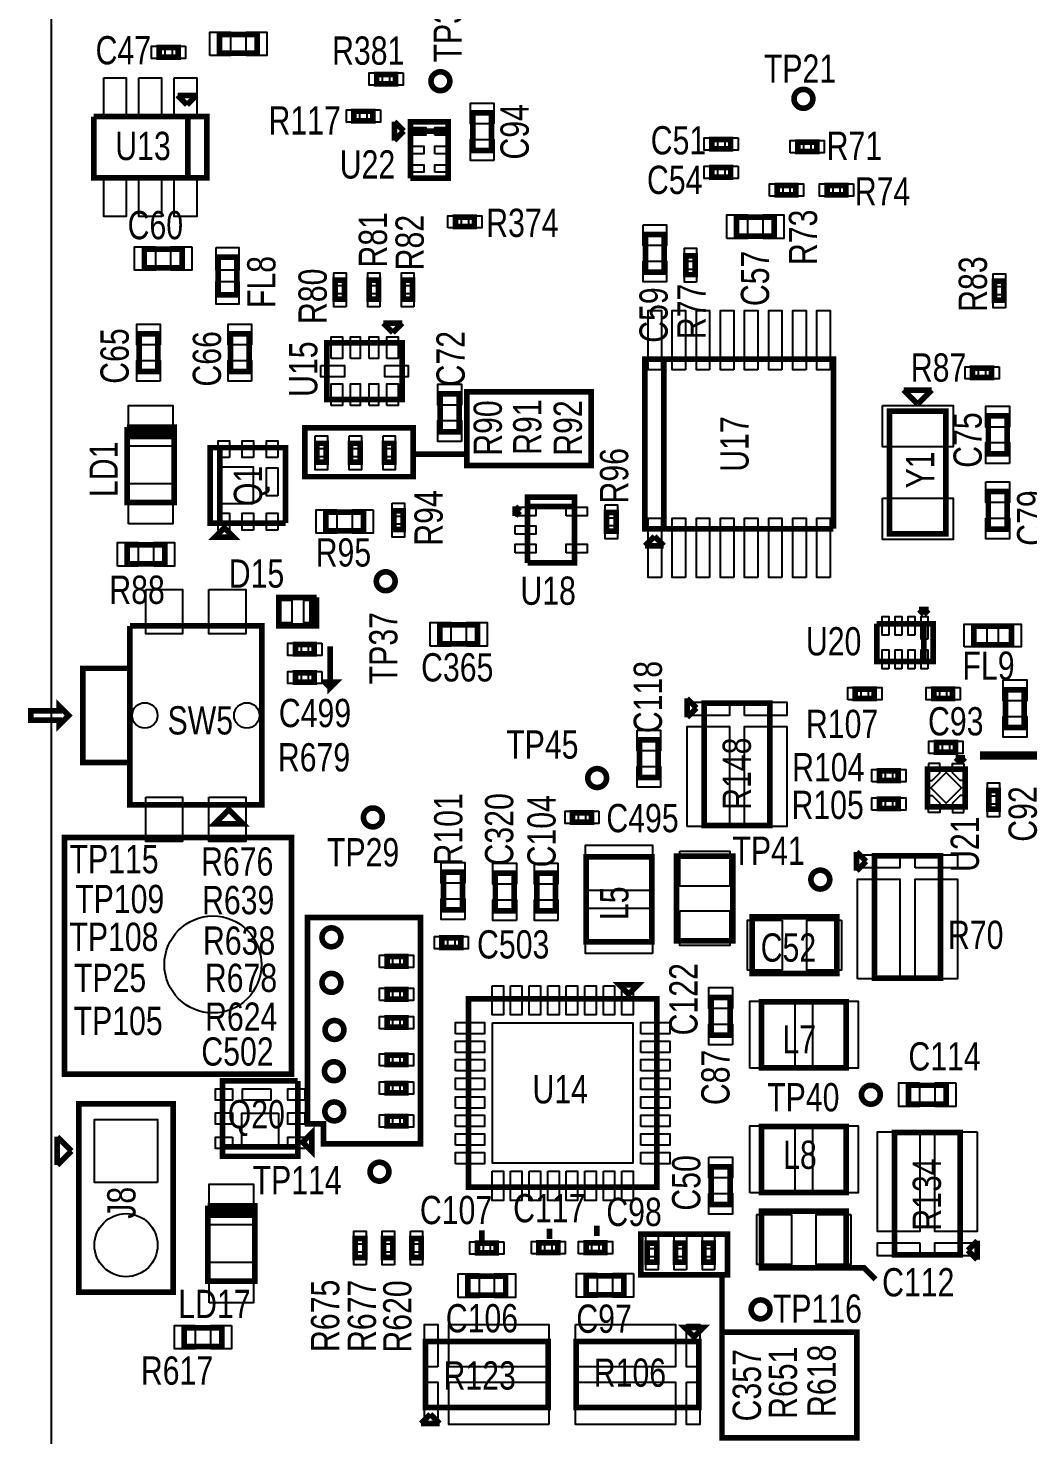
# Model space of a CAD drawing. Extents: x -458 to 3366, y -1416 to 6281.
# Drawn here: x -175 to 887, y 2319 to 3812 of the extents above; entities that cross this region are included whole.
import ezdxf
from ezdxf.enums import TextEntityAlignment as Align

# ---------------------------------------------------------------- set-up
doc = ezdxf.new("R2010")
doc.units = 0
for name, color, linetype in [('BG_OUTLINE', 95, 'CONTINUOUS'), ('PG_ASSEMBLY_TOP', 120, 'CONTINUOUS'), ('PIN_TOP', 140, 'CONTINUOUS'), ('RD_ASSEMBLY_TOP', 120, 'CONTINUOUS')]:
    doc.layers.add(name, color=color, linetype=linetype)

msp = doc.modelspace()

# ---------------------------------------------------------------- linework, layer by layer
at = {"layer": 'BG_OUTLINE'}
msp.add_lwpolyline([(-149.99, -150), (3196.46, -150), (3196.46, 5759.32), (-149.99, 5759.32)], close=True, dxfattribs=at)
at = {"layer": 'PG_ASSEMBLY_TOP'}
for points, const_width in [([(28.55, 3785.4), (68.55, 3785.4), (68.55, 3805.4), (28.55, 3805.4), (28.55, 3785.4)], 6), ([(-15.45, 3791.4), (-35.45, 3791.4), (-35.45, 3781.4), (-15.45, 3781.4), (-15.45, 3791.4)], 6), ([(215.4, 3763), (195.4, 3763), (195.4, 3753), (215.4, 3753), (215.4, 3763)], 6), ([(4.01, 3740.64), (-15.99, 3740.64)], 6), ([(-15.99, 3740.64), (-5.99, 3730.64)], 6), ([(-5.99, 3730.64), (4.01, 3740.64)], 6), ([(-104.99, 3718.14), (-4.99, 3718.14), (-4.99, 3653.14)], 6), ([(-4.99, 3653.14), (-4.99, 3718.14), (15.01, 3718.14), (15.01, 3653.14), (-104.99, 3653.14), (-104.99, 3718.14)], 6), ([(191.32, 3723.74), (171.32, 3723.74), (171.32, 3713.74), (191.32, 3713.74), (191.32, 3723.74)], 6), ([(317.37, 3682.03), (317.37, 3722.03), (297.37, 3722.03), (297.37, 3682.03), (317.37, 3682.03)], 6), ([(214.25, 3712.74), (214.25, 3692.74)], 6), ([(224.25, 3702.74), (214.25, 3712.74)], 6), ([(214.25, 3692.74), (224.25, 3702.74)], 6), ([(231.25, 3652.74), (271.25, 3652.74), (271.25, 3712.74), (231.25, 3712.74), (231.25, 3702.74), (271.25, 3702.74)], 6), ([(271.25, 3702.74), (231.25, 3702.74), (231.25, 3652.74)], 6), ([(571.2, 3694), (551.2, 3694), (551.2, 3684), (571.2, 3684), (571.2, 3694)], 6), ([(642.55, 3681.14), (662.55, 3681.14), (662.55, 3691.14), (642.55, 3691.14), (642.55, 3681.14)], 6), ([(571.2, 3664), (551.2, 3664), (551.2, 3654), (571.2, 3654), (571.2, 3664)], 6), ([(620.51, 3635.14), (640.51, 3635.14), (640.51, 3645.14), (620.51, 3645.14), (620.51, 3635.14)], 6), ([(693.55, 3645.14), (673.55, 3645.14), (673.55, 3635.14), (693.55, 3635.14), (693.55, 3645.14)], 6), ([(279.08, 3601.44), (299.08, 3601.44), (299.08, 3611.44), (279.08, 3611.44), (279.08, 3601.44)], 6), ([(577.4, 3591.3), (617.4, 3591.3), (617.4, 3611.3), (577.4, 3611.3), (577.4, 3591.3)], 6), ([(480.64, 3592.92), (480.64, 3552.92), (500.64, 3552.92), (500.64, 3592.92), (480.64, 3592.92)], 6), ([(-11.25, 3577.61), (-51.25, 3577.61), (-51.25, 3557.61), (-11.25, 3557.61), (-11.25, 3577.61)], 6), ([(27.06, 3569.08), (27.06, 3529.08), (47.06, 3529.08), (47.06, 3569.08), (27.06, 3569.08)], 6), ([(533.55, 3550.4), (533.55, 3570.4), (523.55, 3570.4), (523.55, 3550.4), (533.55, 3550.4)], 6), ([(161.39, 3524.42), (161.39, 3544.42), (151.39, 3544.42), (151.39, 3524.42), (161.39, 3524.42)], 6), ([(197.39, 3524.42), (197.39, 3544.42), (187.39, 3544.42), (187.39, 3524.42), (197.39, 3524.42)], 6), ([(233.39, 3524.42), (233.39, 3544.42), (223.39, 3544.42), (223.39, 3524.42), (233.39, 3524.42)], 6), ([(861.32, 3523.36), (861.32, 3543.36), (851.32, 3543.36), (851.32, 3523.36), (861.32, 3523.36)], 6), ([(222.55, 3498.9), (202.55, 3498.9)], 6), ([(202.55, 3498.9), (212.55, 3488.9)], 6), ([(212.55, 3488.9), (222.55, 3498.9)], 6), ([(-36.84, 3447.59), (-36.84, 3487.59), (-56.84, 3487.59), (-56.84, 3447.59), (-36.84, 3447.59)], 6), ([(60.16, 3447.59), (60.16, 3487.59), (40.16, 3487.59), (40.16, 3447.59), (60.16, 3447.59)], 6), ([(142.55, 3477.9), (142.55, 3417.9), (222.55, 3417.9), (222.55, 3477.9), (142.55, 3477.9)], 6), ([(680.21, 3280.66), (680.21, 3460.66), (480.21, 3460.66), (480.21, 3280.66), (500.21, 3280.66), (500.21, 3460.66)], 6), ([(500.21, 3460.66), (500.21, 3280.66), (680.21, 3280.66)], 6), ([(848.07, 3451.17), (828.07, 3451.17), (828.07, 3441.17), (848.07, 3441.17), (848.07, 3451.17)], 6), ([(282.85, 3383.75), (282.85, 3423.75), (262.85, 3423.75), (262.85, 3383.75), (282.85, 3383.75)], 6), ([(291, 3426), (423, 3426), (423, 3348), (291, 3348), (291, 3426)], 6), ([(754.75, 3427.9), (769.75, 3412.9)], 6), ([(784.75, 3427.9), (754.75, 3427.9)], 6), ([(769.75, 3412.9), (784.75, 3427.9)], 6), ([(739.75, 3405.4), (739.75, 3275.4), (799.75, 3275.4), (799.75, 3405.4), (739.75, 3405.4)], 6), ([(-69.55, 3388.64), (-69.55, 3308.64), (-19.55, 3308.64), (-19.55, 3383.64)], 6), ([(-19.55, 3383.64), (-19.55, 3378.64), (-69.55, 3378.64), (-69.55, 3383.64), (-19.55, 3383.64), (-19.55, 3388.64), (-69.55, 3388.64)], 6), ([(119, 3388), (234, 3388), (234, 3336), (119, 3336), (119, 3388)], 6), ([(864.75, 3360.4), (864.75, 3400.4), (844.75, 3400.4), (844.75, 3360.4), (864.75, 3360.4)], 6), ([(131.71, 3371.38), (131.71, 3351.38), (141.71, 3351.38), (141.71, 3371.38), (131.71, 3371.38)], 6), ([(167.71, 3371.38), (167.71, 3351.38), (177.71, 3351.38), (177.71, 3371.38), (167.71, 3371.38)], 6), ([(203.71, 3371.38), (203.71, 3351.38), (213.71, 3351.38), (213.71, 3371.38), (203.71, 3371.38)], 6), ([(98.75, 3286.78), (98.75, 3366.78), (18.75, 3366.78), (18.75, 3286.78), (28.75, 3286.78), (28.75, 3366.78)], 6), ([(28.75, 3366.78), (28.75, 3286.78), (98.75, 3286.78)], 6), ([(235, 3360), (290, 3360)], 6), ([(355.55, 3244.4), (405.55, 3244.4), (405.55, 3314.4), (355.55, 3314.4), (355.55, 3304.4), (405.55, 3304.4)], 6), ([(844.75, 3320.4), (844.75, 3280.4), (864.75, 3280.4), (864.75, 3320.4), (844.75, 3320.4)], 6), ([(181.33, 3298.39), (141.33, 3298.39), (141.33, 3278.39), (181.33, 3278.39), (181.33, 3298.39)], 6), ([(213.49, 3299.87), (213.49, 3279.87), (223.49, 3279.87), (223.49, 3299.87), (213.49, 3299.87)], 6), ([(342.55, 3304.4), (342.55, 3294.4)], 6), ([(347.55, 3299.4), (342.55, 3304.4)], 6), ([(342.55, 3294.4), (347.55, 3299.4)], 6), ([(405.55, 3304.4), (355.55, 3304.4), (355.55, 3244.4)], 6), ([(439.55, 3298.06), (439.55, 3278.06), (449.55, 3278.06), (449.55, 3298.06), (439.55, 3298.06)], 6), ([(33.75, 3281.78), (23.75, 3271.78), (43.75, 3271.78), (33.75, 3281.78)], 6), ([(490.21, 3272.66), (480.21, 3262.66)], 6), ([(500.21, 3262.66), (490.21, 3272.66)], 6), ([(-69.41, 3243.57), (-29.41, 3243.57), (-29.41, 3263.57), (-69.41, 3263.57), (-69.41, 3243.57)], 6), ([(480.21, 3262.66), (500.21, 3262.66)], 6), ([(131.62, 3207.82), (91.62, 3207.82), (91.62, 3177.82), (126.62, 3177.82), (126.62, 3207.82)], 6), ([(126.62, 3207.82), (126.62, 3177.82), (131.62, 3177.82), (131.62, 3207.82)], 6), ([(781.28, 3194.92), (771.28, 3194.92)], 6), ([(771.28, 3194.92), (776.28, 3189.92)], 6), ([(776.28, 3189.92), (781.28, 3194.92)], 6), ([(-66.62, 3032.58), (-66.62, 3132.58), (-116.62, 3132.58), (-116.62, 3032.58), (-66.62, 3032.58), (-66.62, 2987.58), (73.38, 2987.58), (73.38, 3177.58), (-66.62, 3177.58)], 6), ([(-66.62, 3177.58), (-66.62, 3032.58)], 6), ([(262.58, 3158.64), (302.58, 3158.64), (302.58, 3178.64), (262.58, 3178.64), (262.58, 3158.64)], 6), ([(726.28, 3179.92), (726.28, 3139.92), (786.28, 3139.92), (786.28, 3179.92), (776.28, 3179.92), (776.28, 3139.92)], 6), ([(776.28, 3139.92), (776.28, 3179.92), (726.28, 3179.92)], 6), ([(829.36, 3157.4), (869.36, 3157.4), (869.36, 3177.4), (829.36, 3177.4), (829.36, 3157.4)], 6), ([(129.12, 3157.82), (109.12, 3157.82), (109.12, 3147.82), (129.12, 3147.82), (129.12, 3157.82)], 6), ([(146, 3156), (146, 3112), (152, 3118), (141, 3118), (141, 3117), (146, 3112)], 6), ([(129.12, 3127.82), (109.12, 3127.82), (109.12, 3117.82), (129.12, 3117.82), (129.12, 3127.82)], 6), ([(703.51, 3100.63), (723.51, 3100.63), (723.51, 3110.63), (703.51, 3110.63), (703.51, 3100.63)], 6), ([(806.82, 3110.63), (786.82, 3110.63), (786.82, 3100.63), (806.82, 3100.63), (806.82, 3110.63)], 6), ([(862.95, 3109.92), (862.95, 3069.92), (882.95, 3069.92), (882.95, 3109.92), (862.95, 3109.92)], 6), ([(-131.62, 3082.58), (-141.62, 3092.58), (-141.62, 3087.58), (-171.62, 3087.58), (-171.62, 3077.58), (-141.62, 3077.58), (-141.62, 3072.58), (-131.62, 3082.58)], 6), ([(524.93, 3100.61), (524.93, 3080.61)], 6), ([(534.93, 3090.61), (524.93, 3100.61)], 6), ([(524.93, 3080.61), (534.93, 3090.61)], 6), ([(542.93, 2965.61), (612.93, 2965.61), (612.93, 3095.61), (542.93, 3095.61), (542.93, 2965.61)], 6), ([(836, 3040), (953, 3040), (943, 3050), (943, 3031), (944, 3031), (953, 3040)], 9), ([(474.34, 3056.62), (474.34, 3016.62), (494.34, 3016.62), (494.34, 3056.62), (474.34, 3056.62)], 6), ([(789.73, 3043.74), (809.73, 3043.74), (809.73, 3053.74), (789.73, 3053.74), (789.73, 3043.74)], 6), ([(820.01, 3037.6), (810.01, 3037.6)], 6), ([(810.01, 3037.6), (815.01, 3032.6)], 6), ([(815.01, 3032.6), (820.01, 3037.6)], 6), ([(729.19, 3013.67), (749.19, 3013.67), (749.19, 3023.67), (729.19, 3023.67), (729.19, 3013.67)], 6), ([(780.01, 3025.6), (780.01, 2985.6), (820.01, 2985.6), (820.01, 3025.6), (780.01, 3025.6)], 6), ([(855.23, 2982.96), (855.23, 3002.96), (845.23, 3002.96), (845.23, 2982.96), (855.23, 2982.96)], 6), ([(729.19, 2983.67), (749.19, 2983.67), (749.19, 2993.67), (729.19, 2993.67), (729.19, 2983.67)], 6), ([(38.38, 2982.58), (53.38, 2967.58), (23.38, 2967.58), (38.38, 2982.58)], 6), ([(423.38, 2979.34), (403.38, 2979.34), (403.38, 2969.34), (423.38, 2969.34), (423.38, 2979.34)], 6), ([(105, 2702), (-136, 2702), (-136, 2953), (105, 2953), (105, 2702)], 6), ([(487.66, 2842.38), (487.66, 2932.38), (417.66, 2932.38), (417.66, 2842.38), (487.66, 2842.38)], 6), ([(513.66, 2933.38), (513.66, 2843.38), (573.66, 2843.38), (573.66, 2933.38), (513.66, 2933.38)], 6), ([(704.93, 2937.74), (704.93, 2917.74)], 6), ([(714.93, 2927.74), (704.93, 2937.74)], 6), ([(704.93, 2917.74), (714.93, 2927.74)], 6), ([(723.93, 2803.74), (793.93, 2803.74), (793.93, 2933.74), (723.93, 2933.74), (723.93, 2803.74)], 6), ([(286.38, 2876.34), (286.38, 2916.34), (266.38, 2916.34), (266.38, 2876.34), (286.38, 2876.34)], 6), ([(341.38, 2875.34), (341.38, 2915.34), (321.38, 2915.34), (321.38, 2875.34), (341.38, 2875.34)], 6), ([(385.38, 2875.34), (385.38, 2915.34), (365.38, 2915.34), (365.38, 2875.34), (385.38, 2875.34)], 6), ([(122, 2868), (242, 2868), (242, 2628), (139, 2628), (139, 2649), (122, 2649), (122, 2868)], 6), ([(683.93, 2868.74), (593.93, 2868.74), (593.93, 2808.74), (683.93, 2808.74), (683.93, 2868.74)], 6), ([(284.66, 2846.38), (264.66, 2846.38), (264.66, 2836.38), (284.66, 2836.38), (284.66, 2846.38)], 6), ([(206.38, 2816.6), (226.38, 2816.6), (226.38, 2826.6), (206.38, 2826.6), (206.38, 2816.6)], 6), ([(206.38, 2781.6), (226.38, 2781.6), (226.38, 2791.6), (206.38, 2791.6), (206.38, 2781.6)], 6), ([(462.83, 2786.76), (472.83, 2796.76), (452.83, 2796.76), (462.83, 2786.76)], 6), ([(292.83, 2781.76), (292.83, 2581.76), (492.83, 2581.76), (492.83, 2781.76), (292.83, 2781.76)], 6), ([(570.66, 2743.38), (570.66, 2783.38), (550.66, 2783.38), (550.66, 2743.38), (570.66, 2743.38)], 6), ([(603.93, 2708.74), (693.93, 2708.74), (693.93, 2778.74), (603.93, 2778.74), (603.93, 2708.74)], 6), ([(206.38, 2751.6), (226.38, 2751.6), (226.38, 2761.6), (206.38, 2761.6), (206.38, 2751.6)], 6), ([(206.38, 2712.1), (226.38, 2712.1), (226.38, 2722.1), (206.38, 2722.1), (206.38, 2712.1)], 6), ([(31.7, 2624.65), (111.7, 2624.65), (111.7, 2694.65)], 6), ([(111.7, 2694.65), (31.7, 2694.65), (31.7, 2614.65), (111.7, 2614.65), (111.7, 2624.65), (31.7, 2624.65)], 6), ([(226.38, 2692.1), (206.38, 2692.1), (206.38, 2682.1), (226.38, 2682.1), (226.38, 2692.1)], 6), ([(800, 2690), (760, 2690), (760, 2670), (800, 2670), (800, 2690)], 6), ([(-20.67, 2470.38), (-20.67, 2670.38), (-120.67, 2670.38), (-120.67, 2470.38), (-20.67, 2470.38)], 6), ([(226.38, 2657.1), (206.38, 2657.1), (206.38, 2647.1), (226.38, 2647.1), (226.38, 2657.1)], 6), ([(116.7, 2629.65), (126.7, 2619.65), (126.7, 2639.65), (116.7, 2629.65)], 6), ([(603.93, 2576.34), (693.93, 2576.34), (693.93, 2646.34), (603.93, 2646.34), (603.93, 2576.34)], 6), ([(815, 2640), (745, 2640), (745, 2510), (815, 2510), (815, 2640)], 6), ([(-143.67, 2605.38), (-143.67, 2635.38)], 6), ([(-143.67, 2635.38), (-128.67, 2620.38)], 6), ([(-128.67, 2620.38), (-143.67, 2605.38)], 6), ([(550.66, 2603.38), (550.66, 2563.38), (570.66, 2563.38), (570.66, 2603.38), (550.66, 2603.38)], 6), ([(16, 2562.16), (16, 2482.16), (66, 2482.16), (66, 2557.16)], 6), ([(66, 2557.16), (66, 2552.16), (16, 2552.16), (16, 2557.16), (66, 2557.16), (66, 2562.16), (16, 2562.16)], 6), ([(693.93, 2556.34), (603.93, 2556.34), (603.93, 2496.34), (693.93, 2496.34), (693.93, 2556.34)], 6), ([(310, 2527), (307, 2527), (307, 2536)], 6), ([(379, 2527), (379, 2538)], 6), ([(429, 2530), (429, 2538), (432, 2538)], 6), ([(182.67, 2507.34), (182.67, 2527.34), (172.67, 2527.34), (172.67, 2507.34), (182.67, 2507.34)], 6), ([(212.67, 2507.34), (212.67, 2527.34), (202.67, 2527.34), (202.67, 2507.34), (212.67, 2507.34)], 6), ([(232.67, 2527.34), (232.67, 2507.34), (242.67, 2507.34), (242.67, 2527.34), (232.67, 2527.34)], 6), ([(322.34, 2522.33), (302.34, 2522.33), (302.34, 2512.33), (322.34, 2512.33), (322.34, 2522.33)], 6), ([(367.66, 2512.67), (387.66, 2512.67), (387.66, 2522.67), (367.66, 2522.67), (367.66, 2512.67)], 6), ([(417.66, 2512.67), (437.66, 2512.67), (437.66, 2522.67), (417.66, 2522.67), (417.66, 2512.67)], 6), ([(476, 2532), (568, 2532), (568, 2489), (476, 2489), (476, 2532)], 6), ([(482.67, 2522.34), (482.67, 2502.34), (492.67, 2502.34), (492.67, 2522.34), (482.67, 2522.34)], 6), ([(522.67, 2502.34), (522.67, 2522.34), (512.67, 2522.34), (512.67, 2502.34), (522.67, 2502.34)], 6), ([(552.67, 2502.34), (552.67, 2522.34), (542.67, 2522.34), (542.67, 2502.34), (552.67, 2502.34)], 6), ([(833, 2525), (823, 2515)], 6), ([(833, 2505), (833, 2525)], 6), ([(823, 2515), (833, 2505)], 6), ([(693.93, 2496.34), (712.66, 2496.34), (725, 2484)], 6), ([(292.34, 2467.33), (332.34, 2467.33), (332.34, 2487.33), (292.34, 2487.33), (292.34, 2467.33)], 6), ([(457.66, 2487.67), (417.66, 2487.67), (417.66, 2467.67), (457.66, 2467.67), (457.66, 2487.67)], 6), ([(568, 2489), (562, 2489), (562, 2316), (705, 2316), (705, 2428), (562, 2428)], 6), ([(30.92, 2432.72), (-9.08, 2432.72), (-9.08, 2412.72), (30.92, 2412.72), (30.92, 2432.72)], 6), ([(532.35, 2423.14), (542.35, 2433.14), (522.35, 2433.14), (532.35, 2423.14)], 6), ([(377.35, 2348.14), (377.35, 2418.14), (247.35, 2418.14), (247.35, 2348.14), (377.35, 2348.14)], 6), ([(407.35, 2418.14), (407.35, 2348.14), (537.35, 2348.14), (537.35, 2418.14), (407.35, 2418.14)], 6), ([(252.35, 2341.14), (242.35, 2331.14)], 6), ([(262.35, 2331.14), (252.35, 2341.14)], 6), ([(242.35, 2331.14), (262.35, 2331.14)], 6)]:
    msp.add_lwpolyline(points, dxfattribs=dict(at, const_width=const_width))
at = {"layer": 'PG_ASSEMBLY_TOP', "const_width": 6}
for points in [[(273.06, 3755.68, 1), (253.06, 3755.68, 1), (273.06, 3755.68)], [(658.45, 3737.05, 1), (638.45, 3737.05, 1), (658.45, 3737.05)], [(215, 3225, 1), (195, 3225, 1), (215, 3225)], [(439.48, 3016.14, 1), (419.48, 3016.14, 1), (439.48, 3016.14)], [(201.38, 2974.34, 1), (181.38, 2974.34, 1), (201.38, 2974.34)], [(676.38, 2908.34, 1), (656.38, 2908.34, 1), (676.38, 2908.34)], [(157.34, 2847.08, 1), (137.34, 2847.08, 1), (157.34, 2847.08)], [(157.34, 2798.77, 1), (137.34, 2798.77, 1), (157.34, 2798.77)], [(160.62, 2748.77, 1), (140.62, 2748.77, 1), (160.62, 2748.77)], [(160, 2705, 1), (140, 2705, 1), (160, 2705)], [(730, 2680, 1), (710, 2680, 1), (730, 2680)], [(160.38, 2662.34, 1), (140.38, 2662.34, 1), (160.38, 2662.34)], [(208.38, 2598.34, 1), (188.38, 2598.34, 1), (208.38, 2598.34)], [(612.98, 2452.19, 1), (592.98, 2452.19, 1), (612.98, 2452.19)]]:
    msp.add_lwpolyline(points, format="xyb", dxfattribs=at)
at = {"layer": 'PIN_TOP'}
for points in [[(18.26, 3782.9), (18.26, 3807.9), (40.26, 3807.9), (40.26, 3782.9)], [(56.84, 3782.9), (56.84, 3807.9), (78.84, 3807.9), (78.84, 3782.9)], [(-29.47, 3792.9), (-29.47, 3779.9), (-43.47, 3779.9), (-43.47, 3792.9)], [(-7.43, 3792.9), (-7.43, 3779.9), (-21.43, 3779.9), (-21.43, 3792.9)], [(201.38, 3764.5), (201.38, 3751.5), (187.38, 3751.5), (187.38, 3764.5)], [(223.42, 3764.5), (223.42, 3751.5), (209.42, 3751.5), (209.42, 3764.5)], [(-94.39, 3759.29), (-70.39, 3759.29), (-70.39, 3718.29), (-94.39, 3718.29)], [(-56.99, 3759.29), (-32.99, 3759.29), (-32.99, 3718.29), (-56.99, 3718.29)], [(-19.59, 3759.29), (4.41, 3759.29), (4.41, 3718.29), (-19.59, 3718.29)], [(177.3, 3725.24), (177.3, 3712.24), (163.3, 3712.24), (163.3, 3725.24)], [(199.34, 3725.24), (199.34, 3712.24), (185.34, 3712.24), (185.34, 3725.24)], [(319.87, 3710.32), (294.87, 3710.32), (294.87, 3732.32), (319.87, 3732.32)], [(233.42, 3698.42), (233.42, 3706.42), (247.42, 3706.42), (247.42, 3698.42)], [(257.06, 3698.42), (257.06, 3706.42), (269.06, 3706.42), (269.06, 3698.42)], [(319.87, 3671.74), (294.87, 3671.74), (294.87, 3693.74), (319.87, 3693.74)], [(557.18, 3695.5), (557.18, 3682.5), (543.18, 3682.5), (543.18, 3695.5)], [(579.22, 3695.5), (579.22, 3682.5), (565.22, 3682.5), (565.22, 3695.5)], [(634.53, 3679.64), (634.53, 3692.64), (648.53, 3692.64), (648.53, 3679.64)], [(656.57, 3679.64), (656.57, 3692.64), (670.57, 3692.64), (670.57, 3679.64)], [(233.44, 3678.74), (233.44, 3686.74), (245.44, 3686.74), (245.44, 3678.74)], [(257.06, 3678.74), (257.06, 3686.74), (269.06, 3686.74), (269.06, 3678.74)], [(233.44, 3659.06), (233.44, 3667.06), (245.44, 3667.06), (245.44, 3659.06)], [(257.06, 3659.06), (257.06, 3667.06), (269.06, 3667.06), (269.06, 3659.06)], [(557.18, 3665.5), (557.18, 3652.5), (543.18, 3652.5), (543.18, 3665.5)], [(579.22, 3665.5), (579.22, 3652.5), (565.22, 3652.5), (565.22, 3665.5)], [(-94.39, 3652.99), (-70.39, 3652.99), (-70.39, 3611.99), (-94.39, 3611.99)], [(-56.99, 3652.99), (-32.99, 3652.99), (-32.99, 3611.99), (-56.99, 3611.99)], [(-19.59, 3652.99), (4.41, 3652.99), (4.41, 3611.99), (-19.59, 3611.99)], [(612.49, 3633.64), (612.49, 3646.64), (626.49, 3646.64), (626.49, 3633.64)], [(634.53, 3633.64), (634.53, 3646.64), (648.53, 3646.64), (648.53, 3633.64)], [(679.53, 3646.64), (679.53, 3633.64), (665.53, 3633.64), (665.53, 3646.64)], [(701.57, 3646.64), (701.57, 3633.64), (687.57, 3633.64), (687.57, 3646.64)], [(567.11, 3588.8), (567.11, 3613.8), (589.11, 3613.8), (589.11, 3588.8)], [(605.69, 3588.8), (605.69, 3613.8), (627.69, 3613.8), (627.69, 3588.8)], [(271.06, 3599.94), (271.06, 3612.94), (285.06, 3612.94), (285.06, 3599.94)], [(293.1, 3599.94), (293.1, 3612.94), (307.1, 3612.94), (307.1, 3599.94)], [(478.14, 3603.21), (503.14, 3603.21), (503.14, 3581.21), (478.14, 3581.21)], [(-39.54, 3580.11), (-39.54, 3555.11), (-61.54, 3555.11), (-61.54, 3580.11)], [(-0.96, 3580.11), (-0.96, 3555.11), (-22.96, 3555.11), (-22.96, 3580.11)], [(25.06, 3579.19), (49.06, 3579.19), (49.06, 3555.19), (25.06, 3555.19)], [(535.05, 3564.42), (522.05, 3564.42), (522.05, 3578.42), (535.05, 3578.42)], [(478.14, 3564.63), (503.14, 3564.63), (503.14, 3542.63), (478.14, 3542.63)], [(535.05, 3542.38), (522.05, 3542.38), (522.05, 3556.38), (535.05, 3556.38)], [(25.06, 3542.97), (49.06, 3542.97), (49.06, 3518.97), (25.06, 3518.97)], [(162.89, 3538.44), (149.89, 3538.44), (149.89, 3552.44), (162.89, 3552.44)], [(198.89, 3538.44), (185.89, 3538.44), (185.89, 3552.44), (198.89, 3552.44)], [(234.89, 3538.44), (221.89, 3538.44), (221.89, 3552.44), (234.89, 3552.44)], [(862.82, 3537.38), (849.82, 3537.38), (849.82, 3551.38), (862.82, 3551.38)], [(162.89, 3516.4), (149.89, 3516.4), (149.89, 3530.4), (162.89, 3530.4)], [(198.89, 3516.4), (185.89, 3516.4), (185.89, 3530.4), (198.89, 3530.4)], [(234.89, 3516.4), (221.89, 3516.4), (221.89, 3530.4), (234.89, 3530.4)], [(862.82, 3515.34), (849.82, 3515.34), (849.82, 3529.34), (862.82, 3529.34)], [(497.64, 3449.4), (483.64, 3449.4), (483.64, 3512.4), (497.64, 3512.4)], [(523.23, 3449.4), (509.23, 3449.4), (509.23, 3512.4), (523.23, 3512.4)], [(548.82, 3449.4), (534.82, 3449.4), (534.82, 3512.4), (548.82, 3512.4)], [(574.41, 3449.4), (560.41, 3449.4), (560.41, 3512.4), (574.41, 3512.4)], [(600.01, 3449.4), (586.01, 3449.4), (586.01, 3512.4), (600.01, 3512.4)], [(625.6, 3449.4), (611.6, 3449.4), (611.6, 3512.4), (625.6, 3512.4)], [(651.19, 3449.4), (637.19, 3449.4), (637.19, 3512.4), (651.19, 3512.4)], [(676.78, 3449.4), (662.78, 3449.4), (662.78, 3512.4), (676.78, 3512.4)], [(-34.34, 3475.88), (-59.34, 3475.88), (-59.34, 3497.88), (-34.34, 3497.88)], [(62.66, 3475.88), (37.66, 3475.88), (37.66, 3497.88), (62.66, 3497.88)], [(147.02, 3461.4), (147.02, 3484.4), (159.02, 3484.4), (159.02, 3461.4)], [(167.71, 3461.4), (167.71, 3484.4), (177.71, 3484.4), (177.71, 3461.4)], [(187.39, 3461.4), (187.39, 3484.4), (197.39, 3484.4), (197.39, 3461.4)], [(206.08, 3461.4), (206.08, 3484.4), (218.08, 3484.4), (218.08, 3461.4)], [(-34.34, 3437.3), (-59.34, 3437.3), (-59.34, 3459.3), (-34.34, 3459.3)], [(62.66, 3437.3), (37.66, 3437.3), (37.66, 3459.3), (62.66, 3459.3)], [(136.19, 3453.9), (161.19, 3453.9), (161.19, 3441.9), (136.19, 3441.9)], [(203.91, 3453.9), (228.91, 3453.9), (228.91, 3441.9), (203.91, 3441.9)], [(834.05, 3452.67), (834.05, 3439.67), (820.05, 3439.67), (820.05, 3452.67)], [(856.09, 3452.67), (856.09, 3439.67), (842.09, 3439.67), (842.09, 3452.67)], [(147.02, 3411.4), (147.02, 3434.4), (159.02, 3434.4), (159.02, 3411.4)], [(167.71, 3411.4), (167.71, 3434.4), (177.71, 3434.4), (177.71, 3411.4)], [(187.39, 3411.4), (187.39, 3434.4), (197.39, 3434.4), (197.39, 3411.4)], [(206.08, 3411.4), (206.08, 3434.4), (218.08, 3434.4), (218.08, 3411.4)], [(285.35, 3412.04), (260.35, 3412.04), (260.35, 3434.04), (285.35, 3434.04)], [(-68.05, 3368.48), (-68.05, 3411.48), (-21.05, 3411.48), (-21.05, 3368.48)], [(732.25, 3411.61), (807.25, 3411.61), (807.25, 3367.61), (732.25, 3367.61)], [(867.25, 3388.69), (842.25, 3388.69), (842.25, 3410.69), (867.25, 3410.69)], [(285.35, 3373.46), (260.35, 3373.46), (260.35, 3395.46), (285.35, 3395.46)], [(130.21, 3379.4), (143.21, 3379.4), (143.21, 3365.4), (130.21, 3365.4)], [(166.21, 3379.4), (179.21, 3379.4), (179.21, 3365.4), (166.21, 3365.4)], [(202.21, 3379.4), (215.21, 3379.4), (215.21, 3365.4), (202.21, 3365.4)], [(39.16, 3356.17), (27.16, 3356.17), (27.16, 3374.17), (39.16, 3374.17)], [(64.75, 3356.17), (52.75, 3356.17), (52.75, 3374.17), (64.75, 3374.17)], [(90.34, 3356.17), (78.34, 3356.17), (78.34, 3374.17), (90.34, 3374.17)], [(867.25, 3350.11), (842.25, 3350.11), (842.25, 3372.11), (867.25, 3372.11)], [(64.45, 3307.28), (27.45, 3307.28), (27.45, 3346.28), (64.45, 3346.28)], [(90.34, 3315.52), (78.34, 3315.52), (78.34, 3345.52), (90.34, 3345.52)], [(130.21, 3357.36), (143.21, 3357.36), (143.21, 3343.36), (130.21, 3343.36)], [(166.21, 3357.36), (179.21, 3357.36), (179.21, 3343.36), (166.21, 3343.36)], [(202.21, 3357.36), (215.21, 3357.36), (215.21, 3343.36), (202.21, 3343.36)], [(842.25, 3330.69), (867.25, 3330.69), (867.25, 3308.69), (842.25, 3308.69)], [(-68.05, 3285.8), (-68.05, 3328.8), (-21.05, 3328.8), (-21.05, 3285.8)], [(153.04, 3300.89), (153.04, 3275.89), (131.04, 3275.89), (131.04, 3300.89)], [(191.62, 3300.89), (191.62, 3275.89), (169.62, 3275.89), (169.62, 3300.89)], [(211.99, 3307.89), (224.99, 3307.89), (224.99, 3293.89), (211.99, 3293.89)], [(342.38, 3294.58), (342.38, 3303.58), (364.38, 3303.58), (364.38, 3294.58)], [(396.72, 3294.58), (396.72, 3303.58), (418.72, 3303.58), (418.72, 3294.58)], [(438.05, 3306.08), (451.05, 3306.08), (451.05, 3292.08), (438.05, 3292.08)], [(732.25, 3313.19), (807.25, 3313.19), (807.25, 3269.19), (732.25, 3269.19)], [(39.16, 3279.39), (27.16, 3279.39), (27.16, 3297.39), (39.16, 3297.39)], [(64.75, 3279.39), (52.75, 3279.39), (52.75, 3297.39), (64.75, 3297.39)], [(90.34, 3279.39), (78.34, 3279.39), (78.34, 3297.39), (90.34, 3297.39)], [(211.99, 3285.85), (224.99, 3285.85), (224.99, 3271.85), (211.99, 3271.85)], [(497.64, 3228.92), (483.64, 3228.92), (483.64, 3291.92), (497.64, 3291.92)], [(523.23, 3228.92), (509.23, 3228.92), (509.23, 3291.92), (523.23, 3291.92)], [(548.82, 3228.92), (534.82, 3228.92), (534.82, 3291.92), (548.82, 3291.92)], [(574.41, 3228.92), (560.41, 3228.92), (560.41, 3291.92), (574.41, 3291.92)], [(600.01, 3228.92), (586.01, 3228.92), (586.01, 3291.92), (600.01, 3291.92)], [(625.6, 3228.92), (611.6, 3228.92), (611.6, 3291.92), (625.6, 3291.92)], [(651.19, 3228.92), (637.19, 3228.92), (637.19, 3291.92), (651.19, 3291.92)], [(676.78, 3228.92), (662.78, 3228.92), (662.78, 3291.92), (676.78, 3291.92)], [(842.25, 3292.11), (867.25, 3292.11), (867.25, 3270.11), (842.25, 3270.11)], [(342.38, 3274.9), (342.38, 3283.9), (364.38, 3283.9), (364.38, 3274.9)], [(438.05, 3284.04), (451.05, 3284.04), (451.05, 3270.04), (438.05, 3270.04)], [(-79.7, 3241.07), (-79.7, 3266.07), (-57.7, 3266.07), (-57.7, 3241.07)], [(-41.12, 3241.07), (-41.12, 3266.07), (-19.12, 3266.07), (-19.12, 3241.07)], [(342.38, 3255.22), (342.38, 3264.22), (364.38, 3264.22), (364.38, 3255.22)], [(396.72, 3255.22), (396.72, 3264.22), (418.72, 3264.22), (418.72, 3255.22)], [(-49.58, 3216.32), (-10.58, 3216.32), (-10.58, 3169.32), (-49.58, 3169.32)], [(17.34, 3216.32), (56.34, 3216.32), (56.34, 3169.32), (17.34, 3169.32)], [(105.23, 3204.82), (105.23, 3180.82), (91.23, 3180.82), (91.23, 3204.82)], [(132.01, 3204.82), (132.01, 3180.82), (118.01, 3180.82), (118.01, 3204.82)], [(252.29, 3156.14), (252.29, 3181.14), (274.29, 3181.14), (274.29, 3156.14)], [(290.87, 3156.14), (290.87, 3181.14), (312.87, 3181.14), (312.87, 3156.14)], [(739.11, 3167.64), (732.11, 3167.64), (732.11, 3187.64), (739.11, 3187.64)], [(752.89, 3167.64), (745.89, 3167.64), (745.89, 3187.64), (752.89, 3187.64)], [(766.67, 3167.64), (759.67, 3167.64), (759.67, 3187.64), (766.67, 3187.64)], [(780.45, 3163.67), (773.45, 3163.67), (773.45, 3187.67), (780.45, 3187.67)], [(819.25, 3155.4), (819.25, 3179.4), (843.25, 3179.4), (843.25, 3155.4)], [(855.47, 3155.4), (855.47, 3179.4), (879.47, 3179.4), (879.47, 3155.4)], [(115.1, 3159.32), (115.1, 3146.32), (101.1, 3146.32), (101.1, 3159.32)], [(137.14, 3159.32), (137.14, 3146.32), (123.14, 3146.32), (123.14, 3159.32)], [(739.11, 3132.2), (732.11, 3132.2), (732.11, 3152.2), (739.11, 3152.2)], [(752.89, 3132.2), (745.89, 3132.2), (745.89, 3152.2), (752.89, 3152.2)], [(766.67, 3132.2), (759.67, 3132.2), (759.67, 3152.2), (766.67, 3152.2)], [(780.45, 3132.2), (773.45, 3132.2), (773.45, 3152.2), (780.45, 3152.2)], [(115.1, 3129.32), (115.1, 3116.32), (101.1, 3116.32), (101.1, 3129.32)], [(137.14, 3129.32), (137.14, 3116.32), (123.14, 3116.32), (123.14, 3129.32)], [(695.49, 3099.13), (695.49, 3112.13), (709.49, 3112.13), (709.49, 3099.13)], [(717.53, 3099.13), (717.53, 3112.13), (731.53, 3112.13), (731.53, 3099.13)], [(792.8, 3112.13), (792.8, 3099.13), (778.8, 3099.13), (778.8, 3112.13)], [(814.84, 3112.13), (814.84, 3099.13), (800.84, 3099.13), (800.84, 3112.13)], [(860.45, 3120.21), (885.45, 3120.21), (885.45, 3098.21), (860.45, 3098.21)], [(524.92, 3082.67), (524.92, 3096.67), (569.92, 3096.67), (569.92, 3082.67)], [(585.94, 3082.67), (585.94, 3096.67), (630.94, 3096.67), (630.94, 3082.67)], [(860.45, 3081.63), (885.45, 3081.63), (885.45, 3059.63), (860.45, 3059.63)], [(471.84, 3066.91), (496.84, 3066.91), (496.84, 3044.91), (471.84, 3044.91)], [(524.92, 2964.81), (524.92, 3070.81), (569.92, 3070.81), (569.92, 2964.81)], [(585.94, 2964.81), (585.94, 3070.81), (630.94, 3070.81), (630.94, 2964.81)], [(781.71, 3042.24), (781.71, 3055.24), (795.71, 3055.24), (795.71, 3042.24)], [(803.75, 3042.24), (803.75, 3055.24), (817.75, 3055.24), (817.75, 3042.24)], [(781.11, 3031.59), (781.11, 3013.47), (785.07, 3013.47), (793.31, 3021.71), (793.31, 3031.59)], [(818.91, 3031.59), (818.91, 3013.47), (814.95, 3013.47), (806.71, 3021.71), (806.71, 3031.59)], [(471.84, 3028.33), (496.84, 3028.33), (496.84, 3006.33), (471.84, 3006.33)], [(721.17, 3012.17), (721.17, 3025.17), (735.17, 3025.17), (735.17, 3012.17)], [(743.21, 3012.17), (743.21, 3025.17), (757.21, 3025.17), (757.21, 3012.17)], [(783.75, 3005.6), (800.01, 3021.86), (816.27, 3005.6), (800.01, 2989.34)], [(856.73, 2996.98), (843.73, 2996.98), (843.73, 3010.98), (856.73, 3010.98)], [(-49.58, 2995.84), (-10.58, 2995.84), (-10.58, 2948.84), (-49.58, 2948.84)], [(17.34, 2995.84), (56.34, 2995.84), (56.34, 2948.84), (17.34, 2948.84)], [(721.17, 2982.17), (721.17, 2995.17), (735.17, 2995.17), (735.17, 2982.17)], [(743.21, 2982.17), (743.21, 2995.17), (757.21, 2995.17), (757.21, 2982.17)], [(781.11, 2979.61), (781.11, 2997.73), (785.07, 2997.73), (793.31, 2989.49), (793.31, 2979.61)], [(818.91, 2979.61), (818.91, 2997.73), (814.95, 2997.73), (806.71, 2989.49), (806.71, 2979.61)], [(856.73, 2974.94), (843.73, 2974.94), (843.73, 2988.94), (856.73, 2988.94)], [(409.36, 2980.84), (409.36, 2967.84), (395.36, 2967.84), (395.36, 2980.84)], [(431.4, 2980.84), (431.4, 2967.84), (417.4, 2967.84), (417.4, 2980.84)], [(488.16, 2896.84), (417.16, 2896.84), (417.16, 2944.84), (488.16, 2944.84)], [(288.88, 2904.63), (263.88, 2904.63), (263.88, 2926.63), (288.88, 2926.63)], [(517.16, 2938.38), (570.16, 2938.38), (570.16, 2901.38), (517.16, 2901.38)], [(705.92, 2920.8), (705.92, 2934.8), (750.92, 2934.8), (750.92, 2920.8)], [(766.94, 2920.8), (766.94, 2934.8), (811.94, 2934.8), (811.94, 2920.8)], [(343.88, 2903.63), (318.88, 2903.63), (318.88, 2925.63), (343.88, 2925.63)], [(387.88, 2903.63), (362.88, 2903.63), (362.88, 2925.63), (387.88, 2925.63)], [(705.92, 2802.94), (705.92, 2908.94), (750.92, 2908.94), (750.92, 2802.94)], [(766.94, 2802.94), (766.94, 2908.94), (811.94, 2908.94), (811.94, 2802.94)], [(288.88, 2866.05), (263.88, 2866.05), (263.88, 2888.05), (288.88, 2888.05)], [(343.88, 2865.05), (318.88, 2865.05), (318.88, 2887.05), (343.88, 2887.05)], [(387.88, 2865.05), (362.88, 2865.05), (362.88, 2887.05), (387.88, 2887.05)], [(488.16, 2829.92), (417.16, 2829.92), (417.16, 2877.92), (488.16, 2877.92)], [(517.16, 2875.38), (570.16, 2875.38), (570.16, 2838.38), (517.16, 2838.38)], [(625.93, 2865.24), (625.93, 2812.24), (588.93, 2812.24), (588.93, 2865.24)], [(688.93, 2865.24), (688.93, 2812.24), (651.93, 2812.24), (651.93, 2865.24)], [(270.64, 2847.88), (270.64, 2834.88), (256.64, 2834.88), (256.64, 2847.88)], [(292.68, 2847.88), (292.68, 2834.88), (278.68, 2834.88), (278.68, 2847.88)], [(198.36, 2815.1), (198.36, 2828.1), (212.36, 2828.1), (212.36, 2815.1)], [(220.4, 2815.1), (220.4, 2828.1), (234.4, 2828.1), (234.4, 2815.1)], [(198.36, 2780.1), (198.36, 2793.1), (212.36, 2793.1), (212.36, 2780.1)], [(220.4, 2780.1), (220.4, 2793.1), (234.4, 2793.1), (234.4, 2780.1)], [(317.93, 2795.68), (329.93, 2795.68), (329.93, 2764.68), (317.93, 2764.68)], [(337.62, 2795.68), (349.62, 2795.68), (349.62, 2764.68), (337.62, 2764.68)], [(357.3, 2795.68), (369.3, 2795.68), (369.3, 2764.68), (357.3, 2764.68)], [(376.99, 2795.68), (388.99, 2795.68), (388.99, 2764.68), (376.99, 2764.68)], [(396.67, 2795.68), (408.67, 2795.68), (408.67, 2764.68), (396.67, 2764.68)], [(416.36, 2795.68), (428.36, 2795.68), (428.36, 2764.68), (416.36, 2764.68)], [(436.04, 2795.68), (448.04, 2795.68), (448.04, 2764.68), (436.04, 2764.68)], [(455.73, 2795.68), (467.73, 2795.68), (467.73, 2764.68), (455.73, 2764.68)], [(573.16, 2771.67), (548.16, 2771.67), (548.16, 2793.67), (573.16, 2793.67)], [(591.47, 2708.24), (591.47, 2779.24), (639.47, 2779.24), (639.47, 2708.24)], [(658.39, 2708.24), (658.39, 2779.24), (706.39, 2779.24), (706.39, 2708.24)], [(198.36, 2750.1), (198.36, 2763.1), (212.36, 2763.1), (212.36, 2750.1)], [(220.4, 2750.1), (220.4, 2763.1), (234.4, 2763.1), (234.4, 2750.1)], [(278.91, 2744.66), (278.91, 2756.66), (309.91, 2756.66), (309.91, 2744.66)], [(318.33, 2756.26), (467.33, 2756.26), (467.33, 2607.26), (318.33, 2607.26)], [(475.75, 2744.66), (475.75, 2756.66), (506.75, 2756.66), (506.75, 2744.66)], [(573.16, 2733.09), (548.16, 2733.09), (548.16, 2755.09), (573.16, 2755.09)], [(278.91, 2724.97), (278.91, 2736.97), (309.91, 2736.97), (309.91, 2724.97)], [(475.75, 2724.97), (475.75, 2736.97), (506.75, 2736.97), (506.75, 2724.97)], [(198.36, 2710.6), (198.36, 2723.6), (212.36, 2723.6), (212.36, 2710.6)], [(220.4, 2710.6), (220.4, 2723.6), (234.4, 2723.6), (234.4, 2710.6)], [(278.91, 2705.29), (278.91, 2717.29), (309.91, 2717.29), (309.91, 2705.29)], [(475.75, 2705.29), (475.75, 2717.29), (506.75, 2717.29), (506.75, 2705.29)], [(212.36, 2693.6), (212.36, 2680.6), (198.36, 2680.6), (198.36, 2693.6)], [(234.4, 2693.6), (234.4, 2680.6), (220.4, 2680.6), (220.4, 2693.6)], [(278.91, 2685.6), (278.91, 2697.6), (309.91, 2697.6), (309.91, 2685.6)], [(475.75, 2685.6), (475.75, 2697.6), (506.75, 2697.6), (506.75, 2685.6)], [(771.71, 2692.5), (771.71, 2667.5), (749.71, 2667.5), (749.71, 2692.5)], [(810.29, 2692.5), (810.29, 2667.5), (788.29, 2667.5), (788.29, 2692.5)], [(42.31, 2686.24), (42.31, 2674.24), (24.31, 2674.24), (24.31, 2686.24)], [(82.96, 2686.24), (82.96, 2674.24), (52.96, 2674.24), (52.96, 2686.24)], [(119.09, 2686.24), (119.09, 2674.24), (101.09, 2674.24), (101.09, 2686.24)], [(278.91, 2665.92), (278.91, 2677.92), (309.91, 2677.92), (309.91, 2665.92)], [(475.75, 2665.92), (475.75, 2677.92), (506.75, 2677.92), (506.75, 2665.92)], [(42.31, 2660.65), (42.31, 2648.65), (24.31, 2648.65), (24.31, 2660.65)], [(91.2, 2660.35), (91.2, 2623.35), (52.2, 2623.35), (52.2, 2660.35)], [(119.09, 2660.65), (119.09, 2648.65), (101.09, 2648.65), (101.09, 2660.65)], [(212.36, 2658.6), (212.36, 2645.6), (198.36, 2645.6), (198.36, 2658.6)], [(234.4, 2658.6), (234.4, 2645.6), (220.4, 2645.6), (220.4, 2658.6)], [(278.91, 2646.23), (278.91, 2658.23), (309.91, 2658.23), (309.91, 2646.23)], [(475.75, 2646.23), (475.75, 2658.23), (506.75, 2658.23), (506.75, 2646.23)], [(-37.17, 2586.88), (-104.17, 2586.88), (-104.17, 2653.88), (-37.17, 2653.88)], [(591.47, 2575.84), (591.47, 2646.84), (639.47, 2646.84), (639.47, 2575.84)], [(658.39, 2575.84), (658.39, 2646.84), (706.39, 2646.84), (706.39, 2575.84)], [(42.31, 2635.06), (42.31, 2623.06), (24.31, 2623.06), (24.31, 2635.06)], [(119.09, 2635.06), (119.09, 2623.06), (101.09, 2623.06), (101.09, 2635.06)], [(278.91, 2626.55), (278.91, 2638.55), (309.91, 2638.55), (309.91, 2626.55)], [(475.75, 2626.55), (475.75, 2638.55), (506.75, 2638.55), (506.75, 2626.55)], [(771.99, 2640.8), (771.99, 2534.8), (726.99, 2534.8), (726.99, 2640.8)], [(833.01, 2640.8), (833.01, 2534.8), (788.01, 2534.8), (788.01, 2640.8)], [(278.91, 2606.86), (278.91, 2618.86), (309.91, 2618.86), (309.91, 2606.86)], [(475.75, 2606.86), (475.75, 2618.86), (506.75, 2618.86), (506.75, 2606.86)], [(548.16, 2613.67), (573.16, 2613.67), (573.16, 2591.67), (548.16, 2591.67)], [(317.93, 2598.84), (329.93, 2598.84), (329.93, 2567.84), (317.93, 2567.84)], [(337.62, 2598.84), (349.62, 2598.84), (349.62, 2567.84), (337.62, 2567.84)], [(357.3, 2598.84), (369.3, 2598.84), (369.3, 2567.84), (357.3, 2567.84)], [(376.99, 2598.84), (388.99, 2598.84), (388.99, 2567.84), (376.99, 2567.84)], [(396.67, 2598.84), (408.67, 2598.84), (408.67, 2567.84), (396.67, 2567.84)], [(416.36, 2598.84), (428.36, 2598.84), (428.36, 2567.84), (416.36, 2567.84)], [(436.04, 2598.84), (448.04, 2598.84), (448.04, 2567.84), (436.04, 2567.84)], [(455.73, 2598.84), (467.73, 2598.84), (467.73, 2567.84), (455.73, 2567.84)], [(17.5, 2542), (17.5, 2585), (64.5, 2585), (64.5, 2542)], [(548.16, 2575.09), (573.16, 2575.09), (573.16, 2553.09), (548.16, 2553.09)], [(635.93, 2552.84), (635.93, 2499.84), (598.93, 2499.84), (598.93, 2552.84)], [(698.93, 2552.84), (698.93, 2499.84), (661.93, 2499.84), (661.93, 2552.84)], [(184.17, 2521.36), (171.17, 2521.36), (171.17, 2535.36), (184.17, 2535.36)], [(214.17, 2521.36), (201.17, 2521.36), (201.17, 2535.36), (214.17, 2535.36)], [(231.17, 2535.36), (244.17, 2535.36), (244.17, 2521.36), (231.17, 2521.36)], [(308.32, 2523.83), (308.32, 2510.83), (294.32, 2510.83), (294.32, 2523.83)], [(330.36, 2523.83), (330.36, 2510.83), (316.36, 2510.83), (316.36, 2523.83)], [(359.64, 2511.17), (359.64, 2524.17), (373.64, 2524.17), (373.64, 2511.17)], [(381.68, 2511.17), (381.68, 2524.17), (395.68, 2524.17), (395.68, 2511.17)], [(409.64, 2511.17), (409.64, 2524.17), (423.64, 2524.17), (423.64, 2511.17)], [(431.68, 2511.17), (431.68, 2524.17), (445.68, 2524.17), (445.68, 2511.17)], [(481.17, 2530.36), (494.17, 2530.36), (494.17, 2516.36), (481.17, 2516.36)], [(524.17, 2516.36), (511.17, 2516.36), (511.17, 2530.36), (524.17, 2530.36)], [(554.17, 2516.36), (541.17, 2516.36), (541.17, 2530.36), (554.17, 2530.36)], [(184.17, 2499.32), (171.17, 2499.32), (171.17, 2513.32), (184.17, 2513.32)], [(214.17, 2499.32), (201.17, 2499.32), (201.17, 2513.32), (214.17, 2513.32)], [(231.17, 2513.32), (244.17, 2513.32), (244.17, 2499.32), (231.17, 2499.32)], [(481.17, 2508.32), (494.17, 2508.32), (494.17, 2494.32), (481.17, 2494.32)], [(524.17, 2494.32), (511.17, 2494.32), (511.17, 2508.32), (524.17, 2508.32)], [(554.17, 2494.32), (541.17, 2494.32), (541.17, 2508.32), (554.17, 2508.32)], [(771.99, 2522.94), (771.99, 2508.94), (726.99, 2508.94), (726.99, 2522.94)], [(833.01, 2522.94), (833.01, 2508.94), (788.01, 2508.94), (788.01, 2522.94)], [(17.5, 2459.32), (17.5, 2502.32), (64.5, 2502.32), (64.5, 2459.32)], [(282.05, 2464.83), (282.05, 2489.83), (304.05, 2489.83), (304.05, 2464.83)], [(320.63, 2464.83), (320.63, 2489.83), (342.63, 2489.83), (342.63, 2464.83)], [(429.37, 2490.17), (429.37, 2465.17), (407.37, 2465.17), (407.37, 2490.17)], [(467.95, 2490.17), (467.95, 2465.17), (445.95, 2465.17), (445.95, 2490.17)], [(2.63, 2435.22), (2.63, 2410.22), (-19.37, 2410.22), (-19.37, 2435.22)], [(41.21, 2435.22), (41.21, 2410.22), (19.21, 2410.22), (19.21, 2435.22)], [(260.29, 2391.15), (246.29, 2391.15), (246.29, 2436.15), (260.29, 2436.15)], [(378.15, 2391.15), (272.15, 2391.15), (272.15, 2436.15), (378.15, 2436.15)], [(406.55, 2436.15), (512.55, 2436.15), (512.55, 2391.15), (406.55, 2391.15)], [(524.41, 2436.15), (538.41, 2436.15), (538.41, 2391.15), (524.41, 2391.15)], [(260.29, 2330.13), (246.29, 2330.13), (246.29, 2375.13), (260.29, 2375.13)], [(378.15, 2330.13), (272.15, 2330.13), (272.15, 2375.13), (378.15, 2375.13)], [(406.55, 2375.13), (512.55, 2375.13), (512.55, 2330.13), (406.55, 2330.13)], [(524.41, 2375.13), (538.41, 2375.13), (538.41, 2330.13), (524.41, 2330.13)]]:
    msp.add_lwpolyline(points, close=True, dxfattribs=at)
for centre, radius in [((263.06, 3755.68), 9), ((648.45, 3737.05), 9), ((205, 3225), 9), ((-50.75, 3082.58), 13.5), ((57.51, 3082.58), 13.5), ((429.48, 3016.14), 9), ((191.38, 2974.34), 9), ((666.38, 2908.34), 9), ((21.54, 2818.27), 51.5), ((147.34, 2847.08), 9), ((147.34, 2798.77), 9), ((150.62, 2748.77), 9), ((150, 2705), 9), ((720, 2680), 9), ((150.38, 2662.34), 9), ((198.38, 2598.34), 9), ((-70.67, 2520.38), 33.5), ((602.98, 2452.19), 9)]:
    msp.add_circle(centre, radius, dxfattribs=at)

# ---------------------------------------------------------------- texts
at = {"layer": 'RD_ASSEMBLY_TOP', "width": 0.8}
for s, p in [('TP34', (285.8, 3775.58)), ('C94', (356.8, 3672.58)), ('FL8', (87.94, 3514.92)), ('C57', (612, 3517)), ('C59', (504.36, 3478.08)), ('C65', (-67.84, 3434.59)), ('C66', (30.16, 3431.59)), ('C72', (288.85, 3431.75)), ('C75', (837.75, 3345.4)), ('LD1', (-79.45, 3314.36)), ('Y1', (787.25, 3323.6)), ('Q1', (73.75, 3304.78)), ('C79', (905.25, 3262.6)), ('TP37', (217.45, 3115.65)), ('C118', (498.24, 3063.77)), ('R148', (592.66, 2982.38)), ('R101', (286.38, 2923.34)), ('C320', (340.38, 2923.34)), ('C104', (385.38, 2921.34)), ('U21', (834.75, 2916.54)), ('L5', (462.66, 2865.38)), ('C122', (536, 2743)), ('C87', (570, 2669)), ('C50', (539, 2557)), ('R134', (794.45, 2535.73)), ('J8', (-60.67, 2548.38))]:
    msp.add_text(s, height=30, rotation=90, dxfattribs=at).set_placement(p)
for s, p in [('C47', (-73.55, 3773.6)), ('R381', (186.42, 3773.2)), ('R117', (118.98, 3699.12)), ('C51', (515.8, 3678)), ('U13', (-52.64, 3672.01)), ('R71', (702.55, 3672.14)), ('C54', (511.8, 3636)), ('R74', (732.45, 3623.86)), ('R374', (350.08, 3590.44)), ('R87', (791.93, 3436.83)), ('C499', (129.88, 3070.18)), ('C93', (810.18, 3061.37)), ('R107', (689.51, 3058.63)), ('R679', (128.88, 3023.18)), ('R104', (674.87, 3012.67)), ('R105', (674.19, 2972.67)), ('C495', (477.62, 2958.66)), ('R676', (47.38, 2912.6)), ('R639', (48.38, 2871.6)), ('R638', (49.38, 2828.6)), ('C503', (340.34, 2824.62)), ('R678', (51.38, 2789.1)), ('R624', (51.62, 2747.9)), ('C502', (47.62, 2710.9)), ('U14', (390.24, 2670.83)), ('C107', (279.66, 2542.67)), ('C117', (378.66, 2544.67)), ('C98', (468.66, 2540.67))]:
    msp.add_text(s, height=30, dxfattribs=at).set_placement(p, align=Align.CENTER)
for s, p in [('TP21', (606.45, 3754.05)), ('U22', (156.2, 3652.42)), ('C60', (-69, 3588)), ('R95', (130.67, 3240.61)), ('D15', (38.38, 3218.18)), ('R88', (-88.41, 3200.99)), ('U18', (348, 3200)), ('U20', (651.08, 3146.28)), ('FL9', (817.36, 3120.4)), ('C365', (242.58, 3118.64)), ('SW5', (-26.58, 3062.38)), ('TP45', (332.93, 3036.74)), ('TP115', (-130.66, 2915.08)), ('TP29', (142.66, 2922.38)), ('TP41', (573.11, 2923.98)), ('TP109', (-124.66, 2872.77)), ('TP108', (-130.77, 2832.62)), ('C52', (603.07, 2821.26)), ('R70', (801.93, 2834.74)), ('TP25', (-126, 2789)), ('TP105', (-126.34, 2743.38)), ('L7', (626.13, 2723.81)), ('C114', (759.9, 2705.75)), ('TP40', (609.98, 2662.38)), ('Q20', (37.3, 2644.35)), ('L8', (626.93, 2601.34)), ('TP114', (63.66, 2574.38)), ('C112', (732, 2466)), ('LD17', (-15.16, 2443)), ('TP116', (616, 2438)), ('C106', (268.81, 2427.82)), ('C97', (407.34, 2427.33)), ('R617', (-54.92, 2372.28)), ('R123', (266.4, 2367.07)), ('R106', (425.9, 2370.07))]:
    msp.add_text(s, height=30, dxfattribs=at).set_placement(p)
for s, p in [('R81', (206.39, 3587.42)), ('R73', (663, 3590)), ('R82', (245.39, 3584.42)), ('R83', (843.32, 3540.36)), ('R80', (142.39, 3527.42)), ('R77', (544.55, 3511.4)), ('U15', (132.45, 3450.1)), ('R90', (328.29, 3387.62)), ('R91', (370.29, 3388.62)), ('R92', (413.29, 3387.62)), ('U17', (590.21, 3370.66)), ('R96', (462.45, 3336.94)), ('R94', (265.51, 3292.13)), ('C92', (896.23, 2977.96)), ('R675', (155.67, 2445.34)), ('R677', (194.67, 2445.34)), ('R620', (232.33, 2444.66)), ('C357', (603.33, 2371.66)), ('R651', (641.67, 2374.34)), ('R618', (682.67, 2376.34))]:
    msp.add_text(s, height=30, rotation=90, dxfattribs=at).set_placement(p, align=Align.CENTER)

doc.saveas('drawing.dxf')
